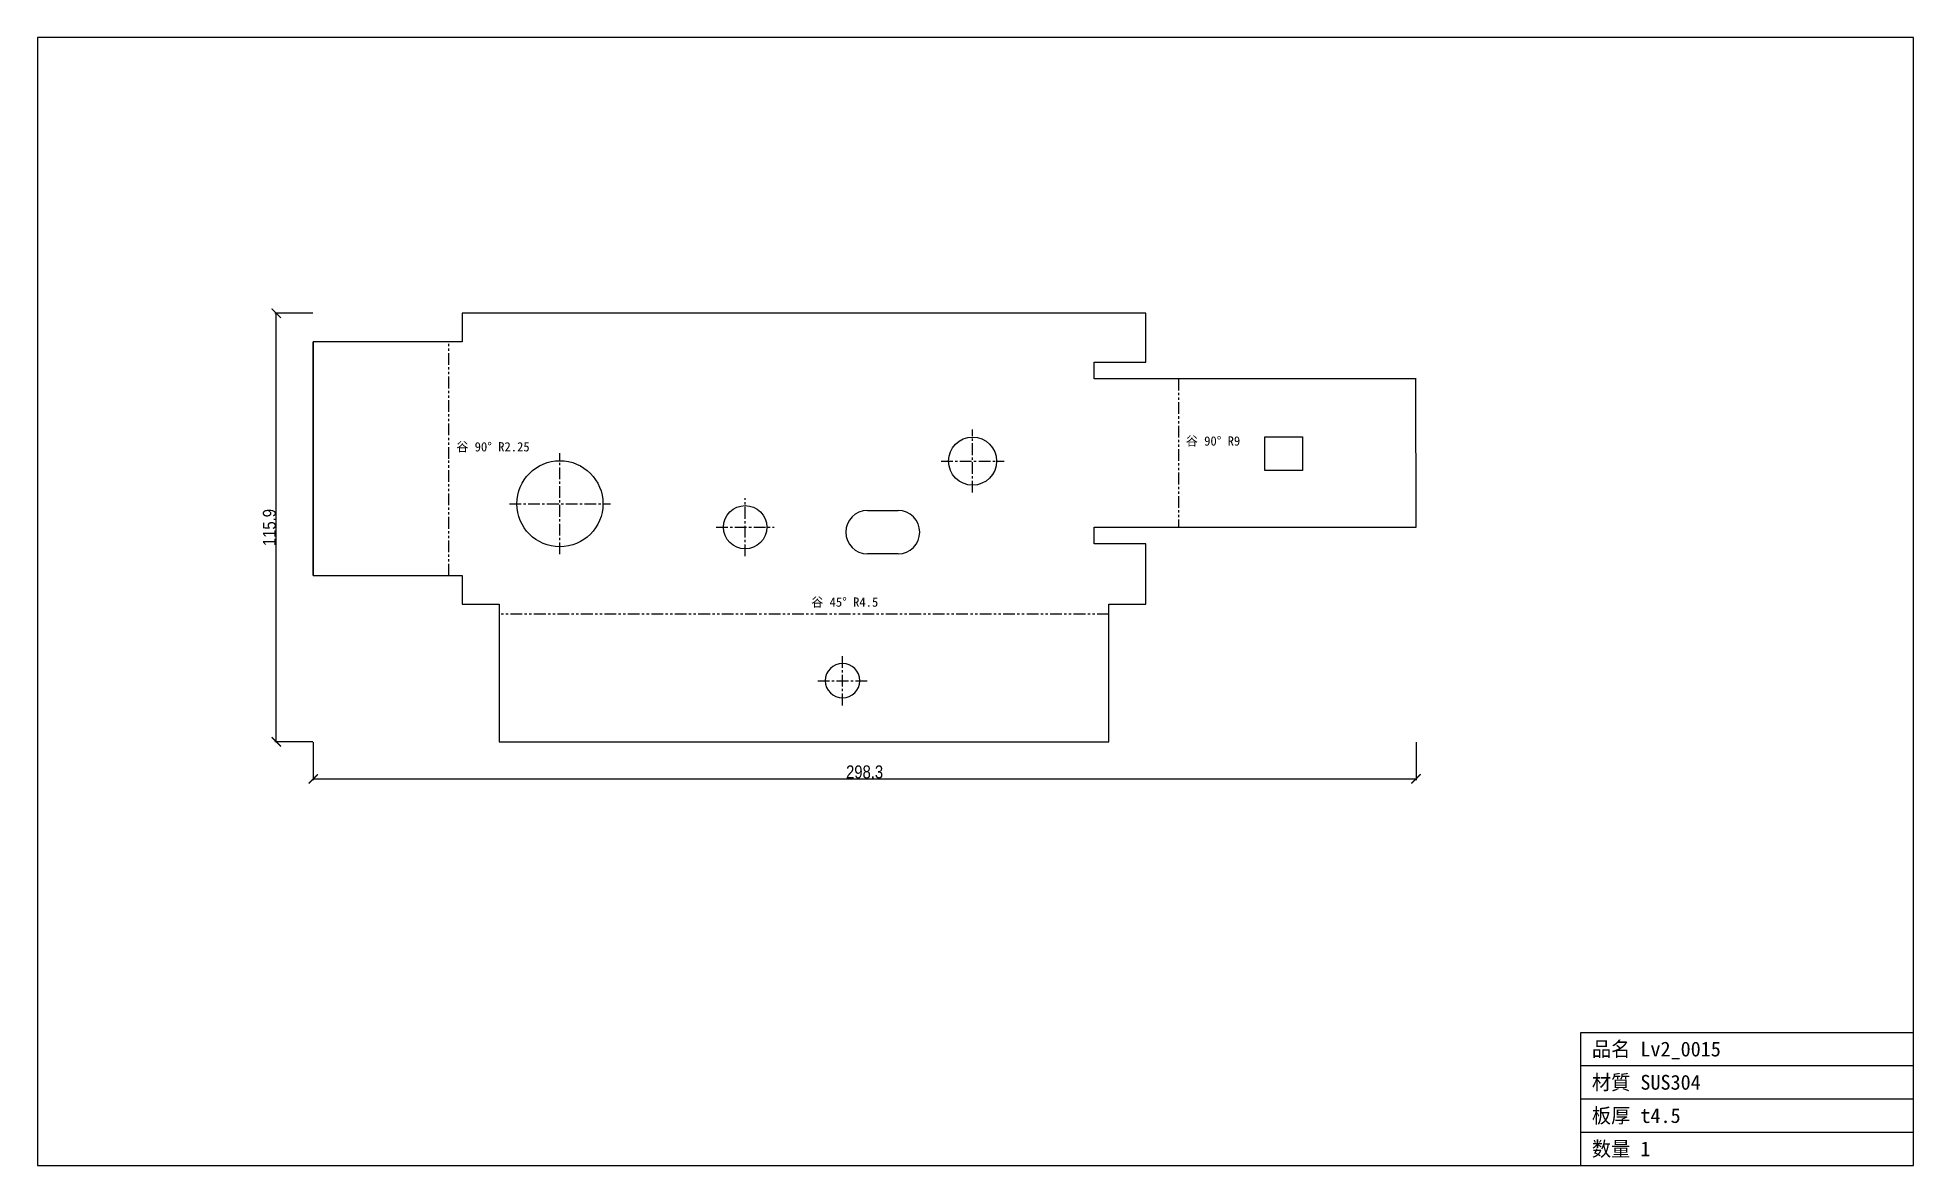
# Model space of a CAD drawing. Header units: millimetres. Extents: x -115 to 393, y -152 to 153.
import ezdxf

# ---------------------------------------------------------------- set-up
doc = ezdxf.new("R2010")
doc.units = ezdxf.units.MM
doc.linetypes.add('CENTER', pattern=[5.08, 3.175, -0.635, 0.635, -0.635])
doc.linetypes.add('PHANTOM', pattern=[6.35, 3.175, -0.635, 0.635, -0.635, 0.635, -0.635])
doc.styles.add('OpenSansCondensed-Light', font='OpenSansCondensed-Light.ttf')
doc.dimstyles.new('EZDXF', dxfattribs={"dimtxt": 0.25, "dimasz": 0.175, "dimexe": 0.375, "dimexo": 0.125, "dimgap": 0.1, "dimtad": 1, "dimlfac": 100, "dimzin": 12, "dimdsep": 46, "dimtxsty": 'OpenSansCondensed-Light', "dimblk": 'ARCHTICK', "dimcen": 2.5, "dimazin": 3, "dimtfac": 0.5, "dimtmove": 2, "dimatfit": 3})

# ---------------------------------------------------------------- blocks, each defined once
blk = doc.blocks.new('_ARCHTICK')
at = {"color": 0, "linetype": 'BYBLOCK', "const_width": 0.15}
blk.add_lwpolyline([(-0.5, -0.5), (0.5, 0.5)], dxfattribs=at)

msp = doc.modelspace()

# ---------------------------------------------------------------- linework, layer by layer
at = {"color": 7, "linetype": 'CONTINUOUS'}
for p, q in [((392.67, 153.32), (-114.85, 153.32)), ((-114.85, 153.32), (-114.85, -151.8)), ((392.67, -151.8), (392.67, 153.32)), ((184.98, 78.73), (0, 78.73)), ((0, 78.73), (0, 75.22)), ((184.98, 65.51), (184.98, 78.73)), ((0, 75.22), (0, 75.18)), ((0, 75.18), (0, 70.98)), ((0, 70.98), (-40.26, 70.98)), ((-40.26, 70.98), (-40.26, 7.75)), ((-40.26, 7.75), (-40.26, 70.98)), ((170.98, 61.01), (170.98, 65.51)), ((170.98, 65.51), (179.3, 65.51)), ((203.69, 61.01), (170.98, 61.01)), ((179.3, 65.51), (184.98, 65.51)), ((226.7, 61.01), (203.69, 61.01)), ((258.09, 61.01), (226.7, 61.01)), ((258.09, 20.84), (258.08, 61.01)), ((217.19, 45.3), (219.45, 45.3)), ((217.19, 40.46), (217.19, 45.3)), ((219.45, 45.3), (227.37, 45.3)), ((227.37, 45.3), (227.37, 36.19)), ((217.19, 39.01), (217.19, 40.46)), ((217.19, 38.53), (217.19, 39.01)), ((217.19, 36.19), (217.19, 38.54)), ((227.37, 36.19), (217.19, 36.19)), ((109.66, 25.37), (117.96, 25.37)), ((170.98, 16.34), (170.98, 20.84)), ((170.98, 20.84), (258.09, 20.84)), ((181.03, 16.34), (170.98, 16.34)), ((184.98, 16.34), (181.04, 16.34)), ((184.98, 0), (184.98, 16.34)), ((117.97, 13.64), (109.66, 13.64)), ((-40.26, 7.75), (-8.82, 7.75)), ((-8.82, 7.75), (0, 7.75)), ((0, 7.75), (0, 1.92)), ((0, 1.92), (0, 0)), ((0, 0), (10, 0)), ((10, 0), (10, -37.21)), ((174.98, 0), (184.98, 0)), ((174.98, -21.93), (174.98, 0)), ((174.98, -27.16), (174.98, -21.93)), ((174.98, -37.21), (174.98, -27.16)), ((10, -37.21), (174.98, -37.21)), ((302.67, -151.8), (302.67, -115.8)), ((302.67, -115.8), (392.67, -115.8)), ((302.67, -124.8), (392.67, -124.8)), ((302.67, -133.8), (392.67, -133.8)), ((302.67, -142.8), (392.67, -142.8)), ((-114.85, -151.8), (392.67, -151.8))]:
    msp.add_line(p, q, dxfattribs=at)
at = {"color": 4, "linetype": 'PHANTOM'}
for p, q in [((-3.53, 39.36), (-3.53, 70.98)), ((193.82, 61.01), (193.82, 20.84)), ((-3.53, 7.75), (-3.53, 39.36)), ((92.49, -2.65), (10, -2.65)), ((174.98, -2.65), (92.49, -2.65))]:
    msp.add_line(p, q, dxfattribs=at)
at = {"color": 1, "linetype": 'CENTER'}
for p, q in [((138.12, 30.22), (138.12, 47.24)), ((26.47, 13.53), (26.47, 40.84)), ((129.61, 38.73), (146.63, 38.73)), ((12.81, 27.19), (40.12, 27.19)), ((76.59, 12.99), (76.59, 28.7)), ((68.74, 20.85), (84.45, 20.85)), ((102.94, -27.33), (102.94, -13.98)), ((96.27, -20.66), (109.62, -20.66))]:
    msp.add_line(p, q, dxfattribs=at)
at = {"color": 7, "linetype": 'CONTINUOUS'}
for centre, radius in [((138.12, 38.73), 6.51), ((138.12, 38.73), 6.51), ((26.47, 27.19), 11.65), ((76.59, 20.85), 5.86), ((76.59, 20.85), 5.86)]:
    msp.add_circle(centre, radius, dxfattribs=at)
for centre, radius, start, end in [((109.66, 19.51), 5.86, 90, -90), ((117.97, 19.51), 5.86, -90, 90), ((102.94, -20.66), 4.67, 0, 180), ((102.94, -20.66), 4.67, 180, 0)]:
    msp.add_arc(centre, radius, start, end, dxfattribs=at)

# ---------------------------------------------------------------- texts
at = {"color": 2}
for s, height, p in [('谷 90° R9', 2.5, (195.82, 42.93)), ('谷 90° R2.25', 2.5, (-1.53, 41.36)), ('谷 45° R4.5', 2.5, (94.49, -0.65)), ('品名 Lv2_0015', 4, (305.67, -122.3)), ('材質 SUS304', 4, (305.67, -131.3)), ('板厚 t4.5', 4, (305.67, -140.3)), ('数量 1', 4, (305.67, -149.3))]:
    msp.add_text(s, height=height, dxfattribs=at).set_placement(p)

# ---------------------------------------------------------------- dimensions: what is measured, and where the dimension line sits
msp.add_linear_dim(base=(-50.26, -37.21), p1=(-40.26, -37.21), p2=(-40.26, 78.73), angle=90, dimstyle='EZDXF', override={"dimtxt": 3.5, "dimasz": 2.5, "dimdec": 1, "dimlfac": 1}, dxfattribs=at).render()
msp.add_linear_dim(base=(-40.2639, -47.2112), p1=(-40.2639, -37.2112), p2=(258.0858, -37.2112), dimstyle='EZDXF', override={"dimtxt": 3.5, "dimasz": 2.5, "dimdec": 1, "dimlfac": 1}, dxfattribs=at).render()

doc.saveas('drawing.dxf')
